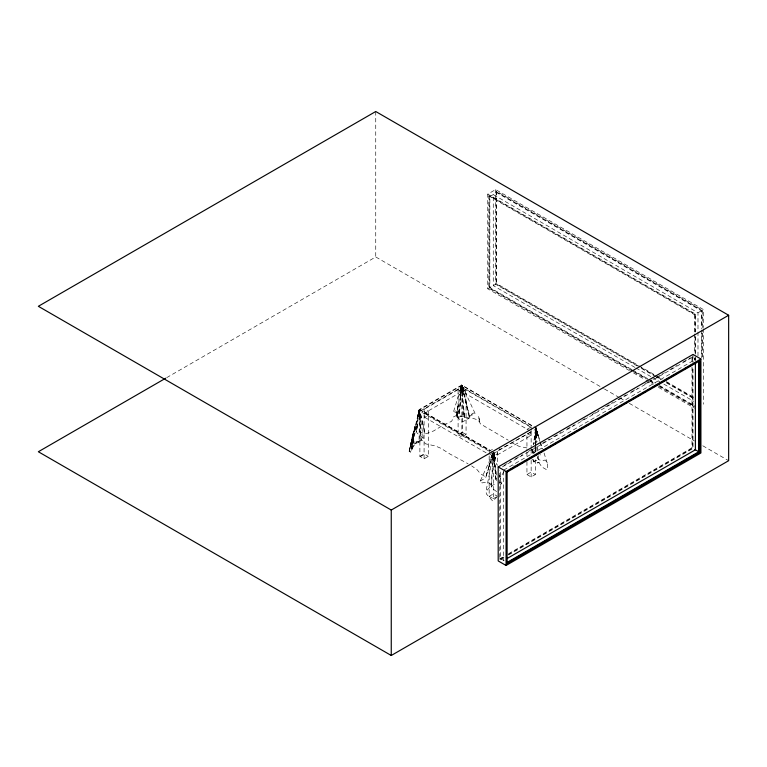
<?xml version="1.0" encoding="UTF-8"?>
<svg xmlns="http://www.w3.org/2000/svg" width="767" height="767" viewBox="0 0 767 767"><rect width="100%" height="100%" fill="white"/><g stroke="black" fill="none" stroke-linecap="round" stroke-linejoin="round"><path stroke-width="0.58" stroke-dasharray="3.83 2.88" d="M412.608 434.899L415.062 426.442L409.118 451.245L410.594 452.281L413.336 438.484L411.495 445.406M496.623 491.599L492.855 488.838L491.369 486.719L493.612 452.309L495.156 458.474L493.689 452.262L493.986 460.056L493.641 453.431L493.564 459.721L493.603 452.309L496.824 464.831M535.433 448.149L535.414 452.262L535.471 445.1M535.462 446.106L535.711 428.782M419.405 414.65L419.444 409.434L416.308 431.677C417.833 435.992 429.079 438.379 419.041 441.447C411.917 439.606 409.281 451.207 413.346 438.168L411.956 444.505M535.682 432.895L535.5 443.067M461.092 390.911L461.504 385.159L460.075 390.441L461.542 385.13L459.433 414.257L461.504 385.159L460.056 390.393L461.542 385.13L460.641 396.616M461.533 391.285L461.638 385.072L456.375 416.932L459.136 417.066L463.719 415.465L463.489 416.548L460.296 415.992L455.512 410.652L453.613 411.495L459.634 414.094M535.663 434.736L535.788 427.957L537.082 441.782M413.087 443.105L419.463 409.607L419.06 442.664L413.068 443.221L415.493 443.805L419.309 440.325L421.639 439.922L425.666 443.844L435.397 445.972L440.939 448.331L449.989 454.054L468.052 463.757M493.574 453.355L493.44 459.606L493.603 452.309L495.108 458.417L493.699 452.262L493.248 459.395M419.242 416.117L419.453 409.434L419.952 415.168L419.434 409.444L418.955 414.18M535.567 434.736L535.797 427.948L536.43 434.822M419.194 416.165L419.434 409.588L418.255 416.232L419.463 409.607L419.146 416.184L419.434 409.588L418.303 416.222M493.564 453.335L493.334 459.5L493.612 452.309L495.041 458.369M461.389 391.323L461.648 385.072L463.862 415.522M535.491 434.716L535.797 427.948L536.344 434.774L535.778 427.957L535.404 434.688L535.797 427.948L536.267 434.764M419.204 414.477L419.453 409.434L419.894 415.081M531.962 459.232L536.632 463.153L539.067 462.578L533.631 461.916L533.525 459.423M535.73 429.069L534.695 443.671M457.17 417.123L458.177 410.738C455.636 427.152 456.921 407.871 458.398 404.123L457.391 410.546M461.245 391.371L461.648 385.072L462.041 391.17L461.619 385.082L460.679 391.458L461.657 385.063L462.041 391.17M419.118 414.401L419.453 409.434L419.817 414.995M491.148 485.204L493.421 452.309L480.075 481.455L482.05 482.922L486.872 482.05L490.334 483.613L491.033 485.751L486.019 491.474L486.374 493.91L492.817 501.177L496.69 497.284M492.951 459.011L493.43 452.309L490.957 457.947L493.334 452.252L492.903 459.117L493.344 453.441M461.092 390.815L461.513 385.149L460.19 390.508M533.88 453.824L534.321 448.196M419.041 414.324L419.453 409.434L419.722 414.909M418.878 416.203L419.444 409.597L418.379 416.222M461.667 391.247L461.638 385.082L460.737 391.486L461.657 385.063L461.792 391.208L461.629 385.082L461.101 391.41L461.648 385.072L461.897 391.189M492.836 459.232L493.43 452.309L492.232 459.864L493.277 453.402M460.622 396.721L459.222 414.113L453.182 417.066A5.34 3.039 2.1 0 0 452.52 418.312L452.06 420.575A6.682 3.787 0.8 0 1 451.121 421.582L443.662 424.86L433.518 430.996A12.809 6.414 -5.8 0 1 431.092 431.648L430.613 431.754A6.376 3.193 -5.8 0 0 429.395 432.109C424.985 436.068 421.064 431.112 416.51 431.265L416.308 431.677M460.478 390.595L461.533 385.139L460.986 390.739L461.513 385.149L460.277 390.537L461.533 385.139L460.9 390.71M418.993 414.247L419.463 409.425L419.52 414.726M492.337 459.769L493.449 452.319L492.75 459.337L493.325 453.479L485.904 491.906M533.391 461.667L535.922 460.411L537.734 460.862L541.924 467.045L546.986 469.912C547.437 466.777 548.491 461.696 544.829 460.095C541.569 461.561 534.235 459.03 539.354 455.493M461.657 385.063L460.718 391.477M492.654 459.452L493.44 452.319L492.443 459.663M418.667 416.213L419.444 409.597L418.466 416.213M491.369 486.719L493.402 484.734L496.652 484.581M492.548 459.558L493.44 452.319M460.804 390.681L461.523 385.149L460.593 390.624M412.368 448.963L413.835 440.632L412.301 449.232L409.166 451.178M532.327 452.942L532.892 448.781M414.007 433.317L411.304 448.935M532.26 452.952L532.844 448.791M411.419 443.23L412.617 434.841L411.227 443.058L415.062 426.442L412.809 434.764M499.633 475.329L501.666 483.699L499.327 485.204M460.699 390.652L461.523 385.139M413.327 437.526L419.319 409.52L461.715 385.034L534.685 427.161M412.1 443.412L414.429 430.594M492.146 459.97L493.459 452.329L496.68 476.173M411.16 450.459L412.819 441.629M494.523 460.507L493.574 452.329L492.031 460.152L493.459 452.329L494.552 460.555M411.112 442.942L412.684 434.822L411.17 442.895M412.819 434.707L409.319 450.967M412.876 434.438L409.425 450.613M492.28 451.648L419.309 409.52L417.641 417.306M417.699 417.047L419.328 409.501L409.357 450.775M417.708 416.932L419.338 409.501L417.238 417.938M417.727 416.826L419.338 409.501L411.524 446.95M417.737 416.73L419.338 409.501L417.258 418.025M496.623 480.573L495.942 479.672L493.727 452.242L494.955 458.311L493.699 452.262L493.699 459.836M417.286 418.111L419.319 409.52M480.2 481.158L485.712 477.726L488.78 467.324M492.97 453.182L491.139 457.832L493.334 452.252L488.723 467.515M491.244 457.774L493.334 452.252L485.808 477.419M491.81 457.439L493.315 452.242L491.359 457.717M487.189 472.108L485.741 477.103L481.686 474.428A11.323 6.414 1.6 0 1 480.19 473.479L477.199 469.807L471.676 465.885M453.613 411.495L460.066 390.355M492.999 453.297L491.752 457.496L493.315 452.242L491.465 457.669M488.732 467.132L490.314 462.204M491.57 457.611L493.325 452.252M469.538 416.366L469.759 415.676L474.409 414.295L475.109 413.471L461.887 385.13L469.538 416.366L471.302 417.785L478.177 420.048L479.931 422.828A8.197 4.717 -0.6 0 0 480.535 423.959L508.214 440.2M490.842 458.052L492.922 453.23M464.351 417.363L463.719 410.844L464.543 417.651L467.755 417.296L469.327 418.082L461.772 385.063L464.543 417.651L467.755 419.012C470.296 417.641 471.715 411.227 475.109 413.471M412.493 448.043L416.73 441.246L418.245 441.504L419.06 442.664M496.7 478.637L496.009 479.356L493.584 452.329L493.843 459.941M539.93 455.061L540.514 454.63M500.64 476.317L499.336 477.17M166.679 377.652L375.744 256.955L603.428 388.399M629.439 370.595L487.754 288.795L487.754 194.128L495.635 189.583L703.492 309.59L703.492 327.567M632.535 371.17L488.809 288.191L488.809 195.949L489.336 195.643L695.103 314.441L695.103 334.805M639.879 366.923L496.153 283.943L496.153 191.702L496.68 191.405L702.447 310.194L702.447 331.766M487.754 288.795L496.68 283.646L662.122 379.157M424.084 458.781L424.084 408.792L428.283 411.217L428.283 456.365L424.084 458.781L419.885 456.365L419.885 409.703L461.868 385.456L533.276 426.682M531.148 430.536L531.148 426.97L461.868 386.971L419.885 411.217L489.164 451.207L492.462 449.299M458.1 389.646L458.1 434.793L462.3 432.367L462.3 387.22L424.534 409.051L424.534 413.087L458.12 393.701L461.868 395.858L465.646 393.682L529.69 430.661M424.084 413.634L428.283 411.217M457.669 389.396L461.868 391.822L466.068 389.396L466.068 434.544L461.868 436.969L458.1 434.793M489.777 453.882L489.777 450.852L424.697 413.279L424.697 417.325L428.283 415.254L424.534 413.087M419.885 456.365L424.084 453.939L428.283 456.365M420.306 456.605L424.506 454.179M488.809 195.949L694.576 314.748L703.492 309.59M526.948 429.395L531.148 426.97M499.269 449.04L499.835 448.714M489.777 454.898L492.462 453.345M489.164 455.962L489.164 496.354L493.296 498.742L493.363 452.827L497.15 455.013L497.15 450.977L531.148 431.821M497.15 455.013L530.735 435.627L530.735 431.581M503.909 465.444L511.167 461.255M515.309 458.858L522.567 454.668M528.779 451.082L536.037 446.893M542.25 443.307L549.508 439.117M553.649 436.72L560.907 432.54M567.12 428.945L574.378 424.755M581.635 420.565L587.848 416.98M591.99 414.583L599.248 410.403M605.46 406.807L612.718 402.617M617.895 399.626L626.188 394.842M631.366 391.851L637.588 388.265M644.846 384.075L652.094 379.886M656.236 377.498L664.529 372.704M669.716 369.713L676.964 365.533M683.186 361.938L690.434 357.748M502.366 466.94L691.987 357.46L695.88 359.713M503.708 470.104L695.391 359.435M489.164 496.354L493.363 493.929L497.495 496.316M526.948 461.619L526.948 474.543L531.148 472.117L535.347 474.543L535.347 457.909M493.296 498.742L496.652 496.805M526.948 474.543L531.148 476.969L535.347 474.543M499.24 559.105L504.437 556.104M508.569 553.716L691.987 447.823L693.934 448.954M503.909 557.015L499.768 559.411L499.768 470.209M508.061 554.618L692.505 448.129L692.505 367.259M500.266 559.728L504.408 557.331M508.559 554.944L693.032 448.436L693.032 367.527M527.006 447.947L519.115 446.365L512.183 442.904M457.151 416.941L462.415 421.984L469.327 418.082M499.355 481.992L501.666 483.699M496.153 191.702L701.92 310.501L701.92 328.468M487.754 194.128L695.621 314.134L695.621 332.111M666.245 381.535L694.173 397.661M640.915 367.518L656.427 376.472M657.463 377.076L661.595 379.464M666.763 382.445L693.646 397.968M637.31 366.041L495.635 284.25L495.635 189.583M641.452 368.438L653.858 375.6M654.893 376.194L661.096 379.78M666.264 382.762L694.193 398.888M634.913 367.393L493.267 285.612L493.267 194.578L697.989 312.773L697.989 330.74M635.948 367.987L651.461 376.942M652.496 377.537L659.735 381.717M663.867 384.104L693.847 401.419M631.509 369.358L489.854 287.577L489.854 196.553L496.68 192.613L701.393 310.808L701.393 328.775M632.535 369.953L648.048 378.908M649.083 379.512L655.286 383.088M659.419 385.475L694.576 405.772M634.098 371.458L489.336 287.884L489.336 195.643M635.124 372.053L648.566 379.818M649.601 380.413L654.769 383.404M659.946 386.386L695.103 406.683M633.571 371.765L645.977 378.927M650.109 381.314L657.348 385.494M658.383 386.089L694.576 406.989M633.571 372.983L644.951 379.55M645.987 380.144L653.225 384.325M658.393 387.306L694.586 408.207M604.463 389.003L618.95 397.364M619.985 397.968L625.153 400.949M629.295 403.337L694.499 440.987M702.773 445.761L728.65 460.699M530.726 427.219L465.646 389.646L465.646 393.682M530.735 435.627L526.948 433.432L526.948 451.054M462.3 432.367L466.068 434.544M419.885 409.703L490.257 450.325M493.296 453.594L535.347 429.395L535.347 446.03M424.697 417.325L488.742 454.304M504.187 560.754L500.295 558.501L500.295 469.327M531.675 449.683L534.11 452.597M464.342 390.902L461.887 385.139L466.518 403.893M464.275 390.94L461.897 385.139L463.373 391.237M463.661 391.103L461.897 385.139L463.412 391.199L461.916 385.149L464.409 390.825L461.887 385.13L463.565 391.132M464.093 390.997L461.897 385.139L463.872 391.055M540.39 441.965L542.72 448.973M538.089 434.937L540.064 440.967M544.043 452.99L547.226 463.076M538.118 435.953L535.893 427.861L538.098 436.078L535.903 427.871L538.127 435.09M538.137 435.733L535.893 427.861L538.127 435.838L536.229 429.012M539.805 441.274L535.778 427.794L536.593 442.99M535.893 427.861L538.156 435.397M540.093 442.233L542.116 448.973M536.191 433.719L535.797 427.804L537.168 432.732L535.769 427.785L536.152 433.806M536.018 428.82L537.015 432.952L535.769 427.794L536.325 433.547L535.797 427.804L537.082 432.876M466.451 403.758L469.423 416.107M423.231 438.187L419.424 409.444M479.73 421.821L478.522 415.829L479.826 422.416M535.989 428.858L536.823 433.115L535.778 427.794L536.411 433.46M494.859 458.254L493.699 452.252L494.59 463.22M462.99 391.649L461.782 385.072L462.28 391.496L461.801 385.092L463.201 391.688L461.772 385.072L462.319 391.496L461.801 385.082L463.086 391.669L461.772 385.072L462.396 391.506M494.753 458.196L493.699 452.252L494.14 457.803L493.727 452.242L494.245 457.918M536.248 433.633L535.788 427.804L536.718 433.202M462.578 391.544L461.782 385.072L462.482 391.525M462.894 391.63L461.782 385.072L462.683 391.573M535.788 427.794L536.612 433.288L535.951 428.897M494.418 460.373L493.574 452.329L494.399 460.363M493.574 452.329L494.475 460.43M538.396 455.723L539.067 462.578M537.955 451.082L537.523 446.432M494.61 463.086L495.127 468.503M495.079 468.685L495.942 479.672M493.66 453.441L494.13 460.162L493.584 452.319M535.836 429.098L536.181 434.764L535.788 427.957L535.98 434.755M537.264 456.144L537.379 458.167M536.785 447.027L536.977 451.073M703.492 328.765L703.492 404.257M702.447 332.955L702.447 358.112M701.92 333.262L701.92 358.419M701.393 329.973L701.393 357.518M697.989 331.938L697.989 355.898M695.621 336.905L695.621 356.08M695.621 357.278L695.621 360.873M695.103 336.004L695.103 356.367M695.103 357.566L695.103 359.963M694.576 314.748L694.576 332.715M694.576 333.904L694.576 353.079M694.576 357.863L694.576 360.269M693.032 354.431L693.032 362.762M692.505 356.559L692.505 362.503M691.987 357.441L691.987 362.216M691.987 366.952L691.987 447.823M535.347 447.219L535.347 451.964M531.148 431.725L531.148 448.455M531.148 449.539L531.148 455.579M531.148 460.238L531.148 476.969M526.948 452.223L526.948 456.921M503.708 471.293L503.708 560.466M497.495 451.169L497.495 465.435M496.68 191.405L496.68 283.646M461.868 385.456L461.868 386.971M461.868 391.822L461.868 436.969M375.744 111.512L375.744 256.955M513.516 466.106A115.117 74.226 6.6 0 1 514.235 465.722M504.072 471.571A10.843 6.289 -0.6 0 0 502.979 473.239L501.839 475.224A10.633 6.059 -3.8 0 1 500.65 476.326M493.545 453.47L493.191 459.289L493.536 453.45M416.932 426.711L416.51 431.265L418.063 423.077L416.932 426.711M535.587 429.031L533.458 444.611L535.577 429.031M458.177 410.738L457.151 417.027L458.196 410.671M412.828 434.563L411.15 442.674L412.847 434.505M411.208 442.818L409.29 451.054L411.217 442.875M422.857 424.065L419.52 409.396L425.014 433.854L422.857 424.065M494.533 458.091L493.708 452.252L494.427 458.033M420.498 427.746L419.52 409.636L421.112 439.788L420.489 427.756"/><path stroke-width="1.15" d="M165.643 378.246L38.35 451.744L391.256 655.488L728.65 460.699L728.65 315.256L375.744 111.512L38.35 306.301L391.256 510.045L728.65 315.256M498.195 466.921L693.032 354.431L700.904 358.975L700.904 452.981L506.067 565.471L498.195 560.926L498.195 466.921L506.067 471.465L700.904 358.975M508.665 470.574L506.594 471.772L507.112 472.079L699.859 360.797L699.859 452.377L507.112 563.649L506.594 563.342L699.331 452.07L699.859 452.377M510.736 469.375L512.807 468.186M515.913 466.384L517.993 465.195M520.064 463.997L522.135 462.798M525.242 461.005L527.312 459.807M529.383 458.608L532.499 456.816M534.57 455.617L536.641 454.419M538.712 453.23L541.818 451.427M543.899 450.239L545.97 449.04M549.076 447.247L551.147 446.049M553.218 444.85L556.334 443.058M558.405 441.859L560.476 440.661M562.547 439.462L565.653 437.669M567.733 436.471L574.982 432.291M577.052 431.092L583.275 427.497M586.381 425.704L588.452 424.506M590.523 423.317L597.781 419.127M605.029 414.937L607.109 413.739M610.216 411.946L612.287 410.748M614.357 409.549L616.428 408.36M619.544 406.558L621.615 405.369M623.686 404.171L626.792 402.378M628.863 401.179L630.944 399.981M633.015 398.782L636.121 396.99M638.192 395.791L640.263 394.593M642.334 393.404L645.45 391.601M647.521 390.413L650.627 388.61M652.698 387.421L654.769 386.223M656.849 385.024L659.956 383.232M662.026 382.033L669.284 377.843M671.355 376.645L677.568 373.059M684.826 368.869L692.074 364.68M694.154 363.481L696.225 362.292M506.814 558.673L695.391 449.798L695.391 363.002M507.112 562.441L698.804 451.763L698.804 361.401M694.912 449.52L698.804 451.763M699.331 360.49L699.331 452.07M507.112 472.079L507.112 563.649M506.067 471.465L506.067 565.471M391.256 510.045L391.256 655.488"/></g></svg>
